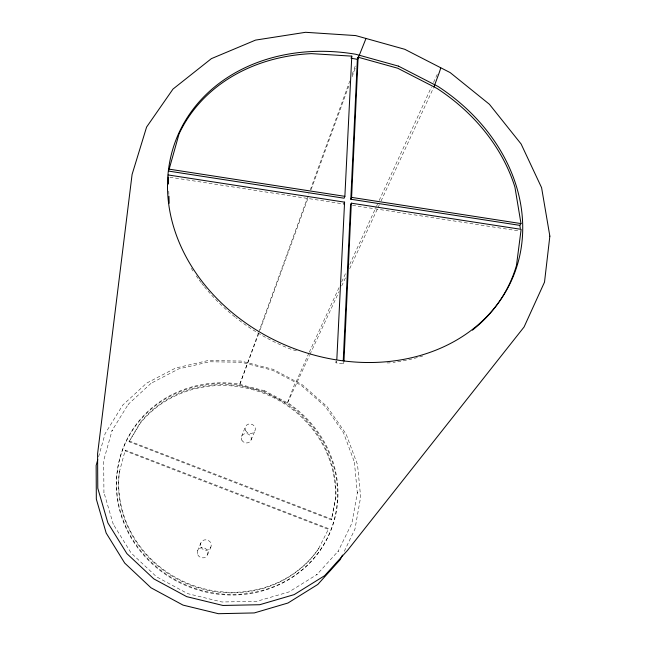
<?xml version="1.0" encoding="UTF-8"?>
<svg xmlns="http://www.w3.org/2000/svg" width="646" height="646" viewBox="0 0 646 646"><rect width="100%" height="100%" fill="white"/><g stroke="black" fill="none" stroke-linecap="round" stroke-linejoin="round"><path stroke-width="0.48" stroke-dasharray="3.23 2.42" d="M336.041 360.767L335.944 362.777L339.505 363.698L343.099 363.763L343.196 361.752M117.192 471.814L117.322 471.079M119.34 472.081L119.47 471.346A109.626 102.779 22.7 0 0 190.699 584.533A109.626 102.779 22.7 0 0 318.914 548.268L318.478 548.882A109.457 102.649 22.7 0 1 190.457 585.106A109.457 102.649 22.7 0 1 119.34 472.081L125.251 450.133L328.701 528.662L318.478 548.882M125.251 450.133L125.114 450.9L328.249 529.3L328.701 528.662M129.047 441.735L140.432 422.427A109.626 102.779 22.7 0 1 263.996 392.477A109.626 102.779 22.7 0 1 335.839 497.913L331.414 519.86L129.047 441.735L140.279 423.219A109.457 102.649 22.7 0 1 263.657 393.293A109.457 102.649 22.7 0 1 335.379 498.599L331.414 519.86M98.588 456.779L105.104 433.684L122.732 405.099L146.65 383.118L175.599 368.058L208.117 360.525L241.047 361.057L273.088 369.326L302.352 384.814L327.094 406.609L346.111 434.064L357.529 464.684L360.646 497.04L354.969 529.066L343.753 552.419M258.343 333.183L239.48 385.21L258.747 333.602M258.691 332.238L308.885 193.816M310.266 190.029L349.801 81M352.207 74.363L355.994 63.93M260.12 329.815L308.731 196.118M311.146 189.48L348.719 86.128M352.167 76.648L355.962 66.215M241.547 436.405L245.399 426.853M197.619 550.804L200.793 543.052M251.036 440.079L255.073 430.599M207.568 554.639L210.935 546.96M308.869 353.112L296.328 381.423L294.802 383.724L287.147 403.669L309.523 355.373M309.297 352.199L339.19 287.276M341.718 281.793L346.353 271.732M349.72 264.424L376.247 206.817M376.675 205.904L377.514 204.071M379.194 200.413L431.415 87.032M433.523 82.462L437.73 73.321M309.951 354.46L339.15 291.443M341.694 285.968L345.497 277.748M349.728 268.615L377.668 208.335M378.088 207.423L379.355 204.685M381.051 201.035L433.531 87.783M335.944 362.777L336.744 361.227M343.099 363.763L343.922 362.212M320.238 550.126L320.682 549.512M387.011 362.907L389.013 362.939A181.486 150.276 22.7 0 0 392.065 362.584M169.882 177.238L343.817 204.007M352.53 205.347L518.948 230.953M296.474 350.77L291.677 349.526A181.486 150.276 22.7 0 1 235.661 317.549M129.192 440.968L331.866 519.214M168.776 191.111L168.905 195.149M422.799 355.962A181.486 150.276 22.7 0 1 393.083 362.446M234.869 316.92A181.486 150.276 22.7 0 1 222.62 306.309M221.893 305.615A181.486 150.276 22.7 0 1 211.476 294.98M210.176 293.534A181.486 150.276 22.7 0 1 204.265 286.558M203.627 285.766A181.486 150.276 22.7 0 1 201.746 283.368M201.132 282.568A181.486 150.276 22.7 0 1 198.71 279.322M198.112 278.507A181.486 150.276 22.7 0 1 195.795 275.204M193.009 271.037A181.486 150.276 22.7 0 1 190.885 267.678M357.383 492.51L357.327 493.051L354.363 461.906L354.493 462.358L343.486 432.763L325.326 406.609L301.254 385.396L272.757 370.336L241.451 362.253L209.57 361.776L178.611 368.939L150.655 383.506L151.091 383.272L128.094 404.453L128.441 404.025L112.016 430.648L112.202 430.091L103.675 460.566L103.941 492.858L103.909 492.341L113.252 524.213L113.042 523.841L131.081 552.936L156.59 576.846L187.695 593.642L221.99 601.999L256.801 601.321L289.037 591.906L317.081 574.488L316.685 574.843L338.27 551.054L338.011 551.571L351.884 523.268L357.383 492.51M264.739 390.79L237.599 383.821A111.758 104.773 22.7 0 0 120.301 511.366A111.758 104.773 22.7 0 0 291.435 577.621A111.758 104.773 22.7 0 0 289.497 403.92L264.739 390.79M264.4 391.605L237.3 384.653A111.58 104.644 22.7 0 0 120.164 512.044A111.58 104.644 22.7 0 0 291.031 578.202A111.58 104.644 22.7 0 0 289.125 404.719L264.4 391.605M245.617 430.559A5.184 4.748 22.5 0 0 254.467 431.681A5.184 4.748 22.5 0 0 250.608 423.962A5.184 4.748 22.5 0 0 245.617 430.559M200.963 547.089A5.434 5.216 23.2 0 0 210.289 548.155A5.434 5.216 23.2 0 0 206.332 539.798A5.434 5.216 23.2 0 0 200.963 547.089M241.757 440.047A5.087 4.675 22.5 0 0 250.446 441.145A5.087 4.675 22.5 0 0 246.659 433.555A5.087 4.675 22.5 0 0 241.757 440.047M197.781 554.777A5.329 5.136 23.2 0 0 206.93 555.818A5.329 5.136 23.2 0 0 203.062 547.598A5.329 5.136 23.2 0 0 197.781 554.777"/><path stroke-width="0.97" d="M343.244 360.743L350.536 205.04L351.327 203.183L521.128 229.346L516.485 265.401A181.486 150.276 22.7 0 1 499.665 301.044M519.812 225.357L350.81 199.243L357.367 59.303L358.126 57.219L397.653 68.21L437.124 88.502A181.486 150.276 22.7 0 1 514.919 187.114L520.999 223.589L519.812 225.357L520.305 228.296M343.963 361.203L351.327 203.183M350.81 199.243L351.594 197.385L358.126 57.219M336.841 359.208L344.584 202.15L168.226 174.969M344.875 196.344L351.787 56.145L311.461 53.634A181.486 150.276 22.7 0 0 179.055 133.875L168.606 171.093L344.108 198.209L344.875 196.344L168.937 169.123M365.87 38.808L357.714 59.19M97.78 459.661L96.149 465.435L96.327 499.116L106.17 533.023L124.71 563.086L150.978 587.779L183.028 605.108L218.396 613.7L254.298 612.933L287.987 603.009L317.808 584.444L340.256 559.581L342.445 555.1M351.787 56.145L351.053 58.237L357.367 59.303M343.817 204.007L344.584 202.15M433.959 86.871L439.102 73.006A16.57 0.743 -68.1 0 0 440.354 67.983M351.594 197.385L520.999 223.589M168.291 176.988L168.533 184.053M168.945 196.158L169.179 203.215M499.116 301.844A181.486 150.276 22.7 0 1 472.42 330.146M549.851 236.129L544.513 282.132L524.084 326.973L347.58 550.311L324.672 575.667L294.172 594.619L259.7 604.721L222.927 605.463L186.686 596.638L153.821 578.881L126.891 553.614L107.874 522.889L97.78 488.223L97.578 453.863L132.091 174.444L146.594 127.06L173.007 89.059L211.379 58.641L255.558 40.1L305.566 32.3L355.671 35.578L404.751 49.29L450.157 72.594L489.402 104.272L521.112 143.985L541.59 187.679L549.851 236.129M398.509 66.142L355.728 54.248A181.946 150.526 22.7 0 0 175.429 232.495A181.946 150.526 22.7 0 0 454.017 341.556A181.946 150.526 22.7 0 0 438.069 86.483L398.509 66.142"/></g></svg>
